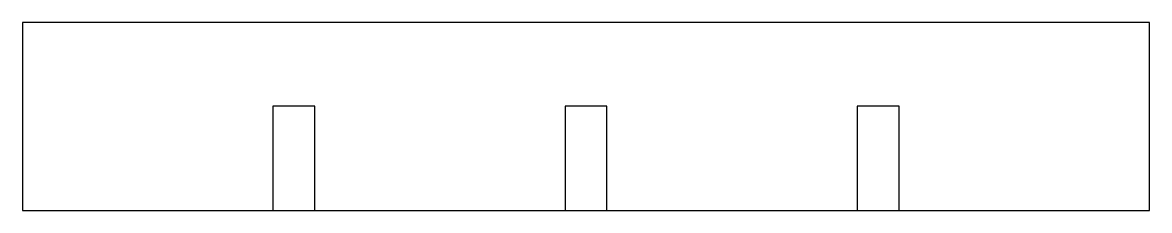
# Model space of a CAD drawing. Header units: millimetres. Extents: x 0 to 270, y 0 to 45.
import ezdxf

# ---------------------------------------------------------------- set-up
doc = ezdxf.new("R2010")
doc.units = ezdxf.units.MM
doc.layers.get('0').update_dxf_attribs({"lineweight": 25})

msp = doc.modelspace()

# ---------------------------------------------------------------- linework, layer by layer
for p, q in [((270, 45), (0, 45)), ((0, 45), (0, 0)), ((270, 0), (270, 45)), ((70, 25), (60, 25)), ((60, 25), (60, 0)), ((70, 0), (70, 25)), ((140, 25), (130, 25)), ((130, 25), (130, 0)), ((140, 0), (140, 25)), ((210, 25), (200, 25)), ((200, 25), (200, 0)), ((210, 0), (210, 25)), ((0, 0), (270, 0)), ((60, 0), (70, 0)), ((130, 0), (140, 0)), ((200, 0), (210, 0))]:
    msp.add_line(p, q)

doc.saveas('drawing.dxf')
